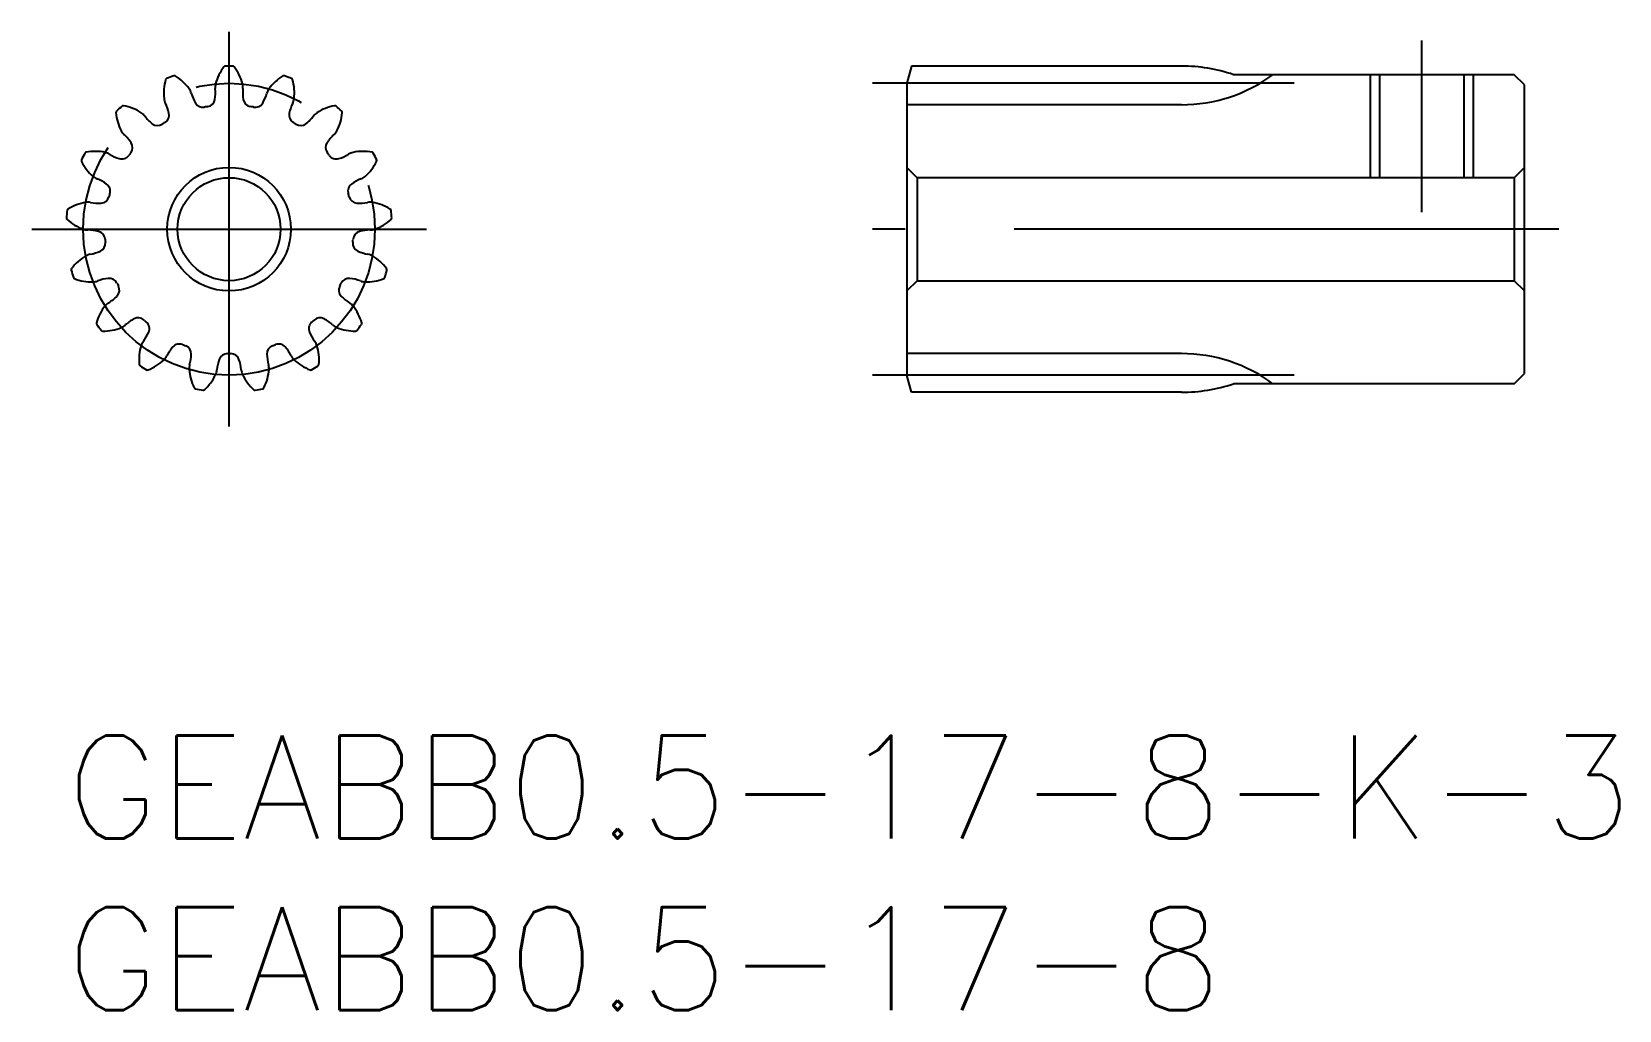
# Model space of a CAD drawing. Extents: x -1 to 45.3, y -8 to 20.5.
import ezdxf

# ---------------------------------------------------------------- set-up
doc = ezdxf.new("R2010")
doc.units = 0
doc.header["$LTSCALE"] = 0.5
doc.linetypes.add('CENTER', pattern=[50.8, 31.75, -6.35, 6.35, -6.35])
for name, color, linetype in [('MSM_CENTER', 1, 'CENTER'), ('MSM_CONTINUOUS', 7, 'CONTINUOUS'), ('MSM_NARROW', 5, 'CONTINUOUS'), ('MSM_PART_NUMBER', 7, 'CONTINUOUS')]:
    doc.layers.add(name, color=color, linetype=linetype)
doc.styles.get("Standard").update_dxf_attribs({"font": 'txt.shx', "height": 1, "bigfont": 'bigfont.shx'})

# ---------------------------------------------------------------- blocks, each defined once
blk = doc.blocks.new('*U2')
at = {"layer": 'MSM_PART_NUMBER'}
blk.add_text('GEABB0.5-17-8-K-3', height=3, dxfattribs=at).set_placement((0, -3))
blk = doc.blocks.new('*U3')
at = {"layer": 'MSM_PART_NUMBER'}
blk.add_text('GEABB0.5-17-8', height=3, dxfattribs=at).set_placement((0, -8))

msp = doc.modelspace()

# ---------------------------------------------------------------- linework, layer by layer
at = {"layer": 'MSM_CENTER'}
for p, q in [((4.75, 9), (4.75, 20.5)), ((39.5, 15.25), (39.5, 20.25)), ((35.788, 19), (23.5, 19)), ((-1, 14.75), (10.5, 14.75)), ((43.5, 14.75), (23.5, 14.75)), ((35.788, 10.5), (23.5, 10.5))]:
    msp.add_line(p, q, dxfattribs=at)
msp.add_circle((4.75, 14.75), 4.25, dxfattribs=at)
at = {"layer": 'MSM_CONTINUOUS'}
for p, q in [((24.634, 19.5), (24.5, 19)), ((32.5, 19.5), (24.634, 19.5)), ((24.5, 19), (24.5, 10.5)), ((42.2, 19.25), (34.021, 19.25)), ((38.27, 19.25), (38.27, 16.25)), ((40.729, 19.25), (40.729, 16.25)), ((42.5, 18.95), (42.2, 19.25)), ((42.5, 10.55), (42.5, 18.95)), ((32.5, 18.375), (24.5, 18.375)), ((24.5, 16.55), (24.8, 16.25)), ((24.8, 16.25), (24.8, 13.25)), ((42.2, 16.25), (24.8, 16.25)), ((42.2, 16.25), (42.5, 16.55)), ((42.2, 16.25), (42.2, 13.25)), ((24.8, 13.25), (24.5, 12.95)), ((24.8, 13.25), (42.2, 13.25)), ((42.5, 12.95), (42.2, 13.25)), ((32.5, 11.125), (24.5, 11.125)), ((24.634, 10), (24.5, 10.5)), ((42.2, 10.25), (34.021, 10.25)), ((42.2, 10.25), (42.5, 10.55)), ((32.5, 10), (24.634, 10))]:
    msp.add_line(p, q, dxfattribs=at)
for radius in [1.8, 1.5]:
    msp.add_circle((4.75, 14.75), radius, dxfattribs=at)
for centre, radius, start, end in [((5.728, 18.622), 1.417, 142.7905, 165.2941), ((4.64, 19.449), 0.05, 91.3452, 142.7905), ((4.75, 14.75), 4.75, 88.6548, 91.3452), ((4.86, 19.449), 0.05, 37.2095, 88.6548), ((3.772, 18.622), 1.417, 14.7059, 37.2095), ((32.5, 14.75), 4.75, 71.3283, 90), ((4.263, 18.714), 1.417, 163.967, 186.4706), ((2.95, 19.092), 0.05, 112.5217, 163.967), ((4.75, 14.75), 4.75, 109.8313, 112.5217), ((3.156, 19.171), 0.05, 58.3859, 109.8313), ((2.439, 18.007), 1.417, 35.8824, 58.3859), ((4.75, 18.879), 0.405, 165.2941, 185.1036), ((4.75, 18.879), 0.405, 354.8964, 14.7059), ((7.061, 18.007), 1.417, 121.6141, 144.1176), ((6.344, 19.171), 0.05, 70.1687, 121.6141), ((4.75, 14.75), 4.75, 67.4783, 70.1687), ((6.55, 19.092), 0.05, 16.033, 67.4783), ((5.237, 18.714), 1.417, 353.5294, 16.033), ((32.5, 22.875), 4.5, 270, 306.3361), ((3.258, 18.6), 0.405, 186.4706, 206.2801), ((3.258, 18.6), 0.405, 16.0728, 35.8824), ((4.904, 19.077), 1.308, 196.173, 209.9126), ((4.089, 18.568), 0.25, 279.8231, 351.2639), ((3.043, 18.729), 1.308, 351.2639, 5.0034), ((6.457, 18.729), 1.308, 174.9966, 188.7361), ((5.411, 18.568), 0.25, 188.7361, 260.1769), ((4.596, 19.077), 1.308, 330.0874, 343.827), ((6.242, 18.6), 0.405, 144.1176, 163.9272), ((6.242, 18.6), 0.405, 333.7199, 353.5294), ((1.503, 18.148), 0.05, 133.6981, 185.1435), ((2.864, 18.271), 1.417, 185.1435, 207.6471), ((4.75, 14.75), 4.75, 131.0078, 133.6981), ((1.666, 18.297), 0.05, 79.5624, 131.0078), ((1.418, 16.953), 1.417, 57.0588, 79.5624), ((1.968, 17.801), 0.405, 37.2493, 57.0588), ((3.331, 18.84), 1.308, 217.3495, 231.089), ((2.754, 18.072), 0.25, 300.9996, 12.4404), ((1.721, 17.844), 1.308, 12.4404, 26.1799), ((3.987, 18.549), 0.25, 209.9126, 281.3534), ((4.75, 14.75), 3.625, 99.8231, 101.3534), ((4.75, 14.75), 3.625, 78.6466, 80.1769), ((5.513, 18.549), 0.25, 258.6466, 330.0874), ((6.746, 18.072), 0.25, 167.5596, 239.0004), ((7.779, 17.844), 1.308, 153.8201, 167.5596), ((6.169, 18.84), 1.308, 308.911, 322.6505), ((7.532, 17.801), 0.405, 122.9412, 142.7507), ((8.082, 16.953), 1.417, 100.4376, 122.9412), ((7.834, 18.297), 0.05, 48.9922, 100.4376), ((4.75, 14.75), 4.75, 46.3019, 48.9922), ((6.636, 18.271), 1.417, 332.3529, 354.8565), ((7.997, 18.148), 0.05, 354.8565, 46.3019), ((1.968, 17.801), 0.405, 207.6471, 227.4566), ((2.666, 18.017), 0.25, 231.089, 302.5298), ((4.75, 14.75), 3.625, 120.9996, 122.5298), ((4.75, 14.75), 3.625, 57.4702, 59.0004), ((6.834, 18.017), 0.25, 237.4702, 308.911), ((7.532, 17.801), 0.405, 312.5434, 332.3529), ((0.808, 16.541), 1.308, 33.6169, 47.3564), ((1.689, 17.126), 0.25, 322.1761, 33.6169), ((7.811, 17.126), 0.25, 146.3831, 217.8239), ((8.692, 16.541), 1.308, 132.6436, 146.3831), ((0.495, 16.746), 0.05, 154.8746, 206.3199), ((4.75, 14.75), 4.75, 152.1842, 154.8746), ((1.72, 17.352), 1.417, 206.3199, 228.8235), ((0.593, 16.943), 0.05, 100.7389, 152.1842), ((0.848, 15.6), 1.417, 78.2353, 100.7389), ((1.054, 16.59), 0.405, 58.4258, 78.2353), ((1.949, 18.051), 1.308, 238.526, 252.2655), ((1.627, 17.044), 0.25, 252.2655, 323.7063), ((4.75, 14.75), 3.625, 142.1761, 143.7063), ((4.75, 14.75), 3.625, 36.2937, 37.8239), ((7.873, 17.044), 0.25, 216.2937, 287.7345), ((7.551, 18.051), 1.308, 287.7345, 301.474), ((8.446, 16.59), 0.405, 101.7647, 121.5742), ((8.652, 15.6), 1.417, 79.2611, 101.7647), ((7.78, 17.352), 1.417, 311.1765, 333.6801), ((8.907, 16.943), 0.05, 27.8158, 79.2611), ((4.75, 14.75), 4.75, 25.1254, 27.8158), ((9.005, 16.746), 0.05, 333.6801, 25.1254), ((1.054, 16.59), 0.405, 228.8235, 248.633), ((0.428, 14.996), 1.308, 54.7933, 68.5328), ((9.072, 14.996), 1.308, 111.4672, 125.2067), ((8.446, 16.59), 0.405, 291.367, 311.1765), ((1.037, 15.86), 0.25, 343.3525, 54.7933), ((4.75, 14.75), 3.625, 163.3525, 164.8828), ((8.463, 15.86), 0.25, 125.2067, 196.6475), ((4.75, 14.75), 3.625, 15.1172, 16.6475), ((4.75, 14.75), 4.75, 173.3607, 176.0511), ((0.082, 15.293), 0.05, 121.9154, 173.3607), ((0.804, 14.133), 1.417, 99.4118, 121.9154), ((0.639, 15.131), 0.405, 79.6022, 99.4118), ((0.946, 16.816), 1.308, 259.7025, 273.442), ((1.009, 15.761), 0.25, 273.442, 344.8828), ((8.491, 15.761), 0.25, 195.1172, 266.558), ((8.554, 16.816), 1.308, 266.558, 280.2975), ((8.861, 15.131), 0.405, 80.5882, 100.3978), ((8.696, 14.133), 1.417, 58.0846, 80.5882), ((9.418, 15.293), 0.05, 6.6393, 58.0846), ((4.75, 14.75), 4.75, 3.9489, 6.6393), ((0.061, 15.074), 0.05, 176.0511, 227.4964), ((0.985, 16.081), 1.417, 227.4964, 250), ((8.515, 16.081), 1.417, 290, 312.5036), ((9.439, 15.074), 0.05, 312.5036, 3.9489), ((0.639, 15.131), 0.405, 250, 269.8095), ((0.631, 13.418), 1.308, 75.9698, 89.7093), ((0.887, 14.444), 0.25, 4.529, 75.9698), ((0.897, 14.341), 0.25, 294.6184, 6.0592), ((4.75, 14.75), 3.625, 184.529, 186.0592), ((8.603, 14.341), 0.25, 173.9408, 245.3816), ((4.75, 14.75), 3.625, 353.9408, 355.471), ((8.613, 14.444), 0.25, 104.0302, 175.471), ((8.869, 13.418), 1.308, 90.2907, 104.0302), ((8.861, 15.131), 0.405, 270.1905, 290), ((1.293, 12.75), 1.417, 120.5882, 143.0918), ((0.779, 13.62), 0.405, 100.7787, 120.5882), ((0.456, 15.303), 1.308, 280.8789, 294.6184), ((9.044, 15.303), 1.308, 245.3816, 259.1211), ((8.721, 13.62), 0.405, 59.4118, 79.2213), ((8.207, 12.75), 1.417, 36.9082, 59.4118), ((0.2, 13.57), 0.05, 143.0918, 194.5372), ((4.75, 14.75), 4.75, 194.5372, 197.2275), ((4.75, 14.75), 4.75, 342.7725, 345.4628), ((9.3, 13.57), 0.05, 345.4628, 36.9082), ((0.261, 13.358), 0.05, 197.2275, 248.6729), ((0.758, 14.631), 1.417, 248.6729, 271.1765), ((0.779, 13.62), 0.405, 271.1765, 290.986), ((1.39, 12.02), 1.308, 97.1463, 110.8858), ((1.258, 13.069), 0.25, 25.7055, 97.1463), ((4.75, 14.75), 3.625, 205.7055, 207.2357), ((1.305, 12.977), 0.25, 315.7949, 27.2357), ((8.195, 12.977), 0.25, 152.7643, 224.2051), ((4.75, 14.75), 3.625, 332.7643, 334.2945), ((8.242, 13.069), 0.25, 82.8537, 154.2945), ((8.11, 12.02), 1.308, 69.1142, 82.8537), ((8.721, 13.62), 0.405, 249.014, 268.8235), ((8.742, 14.631), 1.417, 268.8235, 291.3271), ((9.239, 13.358), 0.05, 291.3271, 342.7725), ((2.249, 11.636), 1.417, 141.7647, 164.2683), ((1.455, 12.262), 0.405, 121.9552, 141.7647), ((0.546, 13.714), 1.308, 302.0554, 315.7949), ((8.954, 13.714), 1.308, 224.2051, 237.9446), ((8.045, 12.262), 0.405, 38.2353, 58.0448), ((7.251, 11.636), 1.417, 15.7317, 38.2353), ((2.603, 10.99), 1.308, 118.3227, 132.0623), ((2.101, 11.921), 0.25, 46.8819, 118.3227), ((4.75, 14.75), 3.625, 226.8819, 228.4122), ((2.178, 11.852), 0.25, 336.9714, 48.4122), ((7.322, 11.852), 0.25, 131.5878, 203.0286), ((4.75, 14.75), 3.625, 311.5878, 313.1181), ((7.399, 11.921), 0.25, 61.6773, 133.1181), ((6.897, 10.99), 1.308, 47.9377, 61.6773), ((0.934, 12.006), 0.05, 164.2683, 215.7136), ((4.75, 14.75), 4.75, 215.7136, 218.404), ((1.067, 11.83), 0.05, 218.404, 269.8493), ((1.07, 13.197), 1.417, 269.8493, 292.3529), ((1.455, 12.262), 0.405, 292.3529, 312.1625), ((1.204, 12.265), 1.308, 323.2319, 336.9714), ((8.296, 12.265), 1.308, 203.0286, 216.7681), ((8.045, 12.262), 0.405, 227.8375, 247.6471), ((8.43, 13.197), 1.417, 247.6471, 270.1507), ((8.433, 11.83), 0.05, 270.1507, 321.596), ((4.75, 14.75), 4.75, 321.596, 324.2864), ((8.566, 12.006), 0.05, 324.2864, 15.7317), ((3.543, 10.943), 1.417, 162.9412, 185.4448), ((2.576, 11.239), 0.405, 143.1317, 162.9412), ((4.106, 10.469), 1.308, 139.4992, 153.2387), ((3.302, 11.156), 0.25, 68.0584, 139.4992), ((4.75, 14.75), 3.625, 248.0584, 249.5887), ((3.399, 11.118), 0.25, 358.1479, 69.5887), ((2.341, 11.152), 1.308, 344.4083, 358.1478), ((4.698, 10.875), 0.25, 89.2349, 160.6757), ((4.75, 14.75), 3.625, 269.2349, 270.7651), ((4.802, 10.875), 0.25, 19.3243, 90.7651), ((6.101, 11.118), 0.25, 110.4113, 181.8521), ((7.159, 11.152), 1.308, 181.8522, 195.5917), ((4.75, 14.75), 3.625, 290.4113, 291.9416), ((6.198, 11.156), 0.25, 40.5008, 111.9416), ((5.394, 10.469), 1.308, 26.7613, 40.5008), ((6.924, 11.239), 0.405, 17.0588, 36.8683), ((5.957, 10.943), 1.417, 354.5552, 17.0588), ((32.5, 6.625), 4.5, 53.6639, 90), ((2.183, 10.813), 0.05, 185.4448, 236.8901), ((4.75, 14.75), 4.75, 236.8901, 239.5805), ((2.37, 10.697), 0.05, 239.5805, 291.0258), ((1.88, 11.973), 1.417, 291.0258, 313.5294), ((2.576, 11.239), 0.405, 313.5294, 333.3389), ((3.991, 10.691), 0.405, 164.3081, 184.1176), ((5, 10.764), 1.417, 184.1176, 206.6212), ((3.991, 10.691), 0.405, 334.7059, 354.5154), ((5.696, 10.525), 1.308, 160.6757, 174.4152), ((3.804, 10.525), 1.308, 5.5848, 19.3243), ((5.509, 10.691), 0.405, 185.4846, 205.2941), ((4.5, 10.764), 1.417, 333.3788, 355.8824), ((5.509, 10.691), 0.405, 355.8824, 15.6919), ((6.924, 11.239), 0.405, 206.6611, 226.4706), ((7.62, 11.973), 1.417, 226.4706, 248.9742), ((7.13, 10.697), 0.05, 248.9742, 300.4195), ((4.75, 14.75), 4.75, 300.4195, 303.1099), ((7.317, 10.813), 0.05, 303.1099, 354.5552), ((3.077, 11.123), 1.417, 312.2023, 334.7059), ((6.423, 11.123), 1.417, 205.2941, 227.7977), ((32.5, 14.75), 4.75, 270, 288.6717), ((3.778, 10.152), 0.05, 206.6212, 258.0666), ((4.75, 14.75), 4.75, 258.0666, 260.7569), ((3.995, 10.111), 0.05, 260.7569, 312.2023), ((5.505, 10.111), 0.05, 227.7977, 279.2431), ((4.75, 14.75), 4.75, 279.2431, 281.9334), ((5.722, 10.152), 0.05, 281.9334, 333.3788)]:
    msp.add_arc(centre, radius, start, end, dxfattribs=at)
at = {"layer": 'MSM_NARROW'}
for p, q in [((38, 19.25), (38, 16.25)), ((41, 19.25), (41, 16.25))]:
    msp.add_line(p, q, dxfattribs=at)

# ---------------------------------------------------------------- block references
at = {"layer": 'MSM_CONTINUOUS'}
for name in ['*U2', '*U3']:
    msp.add_blockref(name, (0, 0), dxfattribs=at)

doc.saveas('drawing.dxf')
